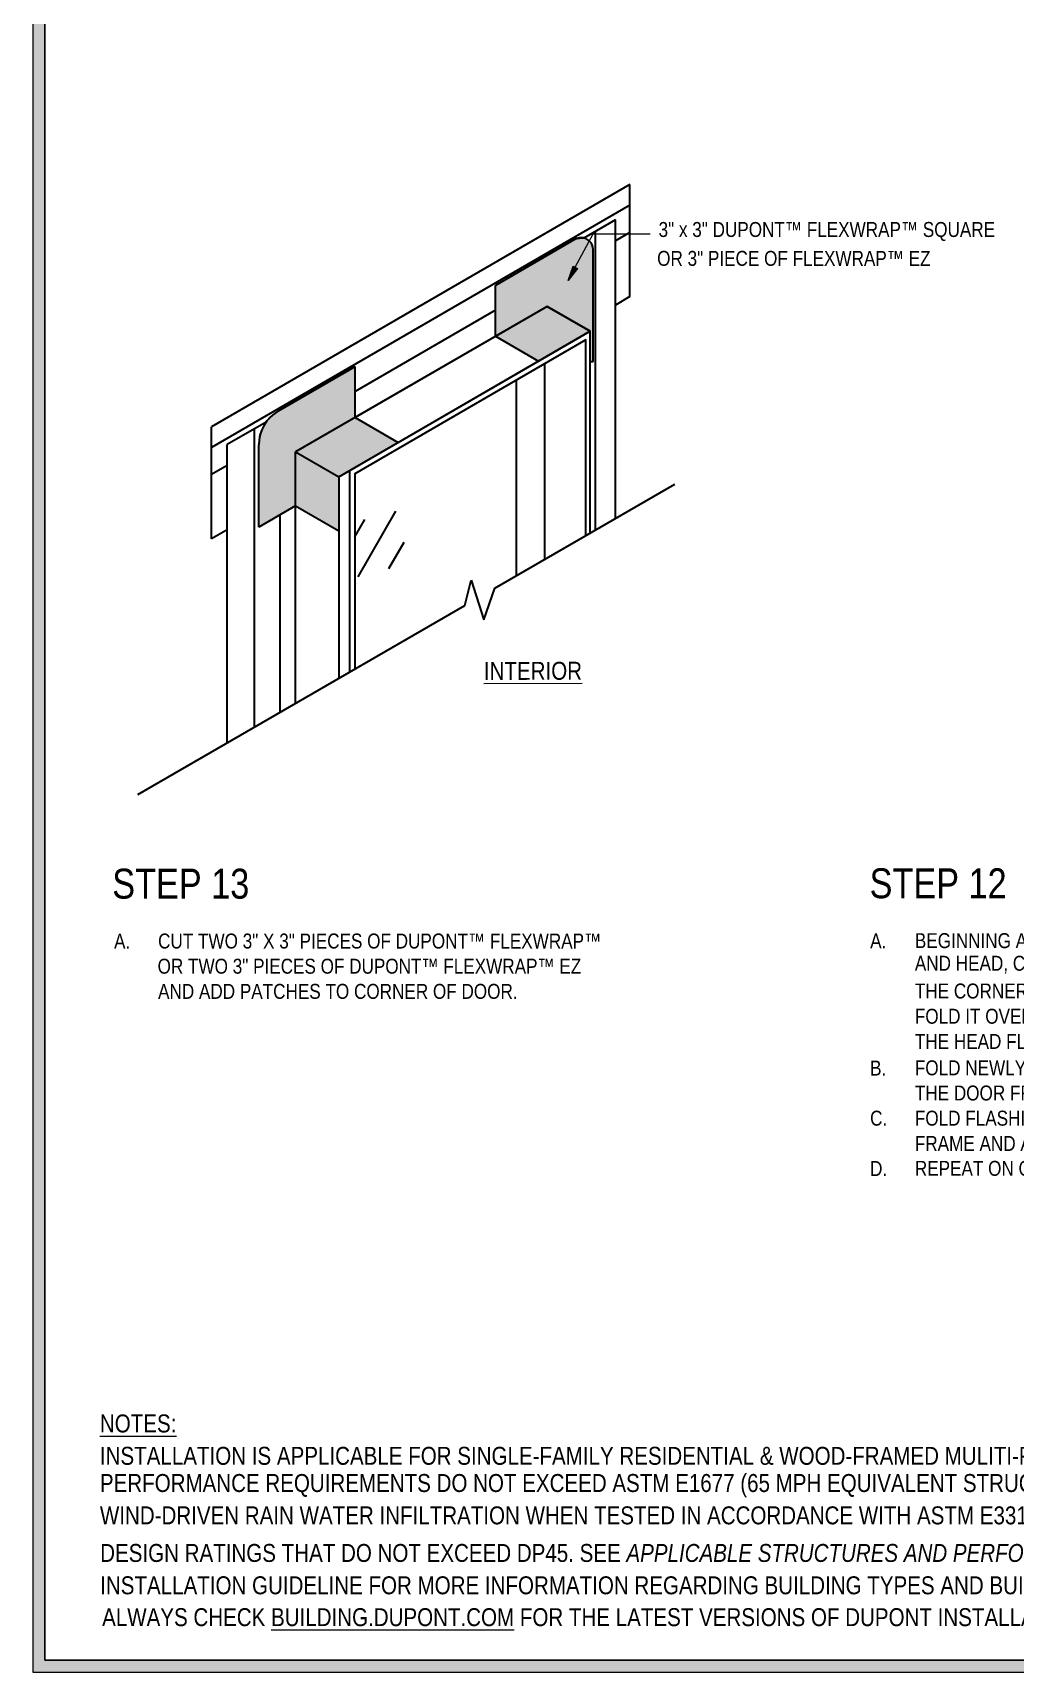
# Model space of a CAD drawing. Header units: inches. Extents: x -20.8 to 74.7, y -53.7 to 19.1.
# Drawn here: x -20.82 to -10.55, y -53.75 to -36.62 of the extents above; entities that cross this region are included whole.
import ezdxf

# ---------------------------------------------------------------- set-up
doc = ezdxf.new("R2010")
doc.units = ezdxf.units.IN
doc.header["$MEASUREMENT"] = 0
for name, color, linetype, lineweight in [('.ATI-DETAIL', 7, 'Continuous', 0), ('.ATI-HATCH', 7, 'Continuous', 0), ('.ATI-TEXT', 7, 'Continuous', 0), ('G-ANNO-TTLB', 7, 'Continuous', 0), ('TYVEK', 7, 'Continuous', 0)]:
    doc.layers.add(name, color=color, linetype=linetype, lineweight=lineweight)

# ---------------------------------------------------------------- blocks, each defined once
blk = doc.blocks.new('Block_639')
at = {"layer": '.ATI-TEXT', "char_height": 0.2, "attachment_point": 7}
for s, insert in [('\\C18;\\c0;\\FArial Narrow|b0|i0|c1;\\H0.156250;\\W1.000000;A.', (-19.967, -46.189)), ('\\C18;\\c0;\\FArial Narrow|b0|i0|c1;\\H0.156250;\\W1.000000;CUT TWO 3" X 3" PIECES OF DUPONT™ FLEXWRAP™', (-19.507, -46.189)), ('\\C18;\\c0;\\FArial Narrow|b0|i0|c1;\\H0.156250;\\W1.000000;OR TWO 3" PIECES OF DUPONT™ FLEXWRAP™ EZ', (-19.512, -46.452)), ('\\C18;\\c0;\\FArial Narrow|b0|i0|c1;\\H0.156250;\\W1.000000;AND ADD PATCHES TO CORNER OF DOOR.   ', (-19.507, -46.715))]:
    blk.add_mtext(s, dxfattribs=dict(at, insert=insert))
blk = doc.blocks.new('Block_640')
at = {"layer": '.ATI-TEXT', "char_height": 0.2, "attachment_point": 7}
for s, insert in [('\\C18;\\c0;\\FArial Narrow|b0|i0|c1;\\H0.156250;\\W1.000000;A.', (-12.063, -46.185)), ('\\C18;\\c0;\\FArial Narrow|b0|i0|c1;\\H0.156250;\\W1.000000;BEGINNING AT THE JUNCTION OF THE JAMB', (-11.596, -46.185)), ('\\C18;\\c0;\\FArial Narrow|b0|i0|c1;\\H0.156250;\\W1.000000;AND HEAD, CUT THE VERSAFLANGE™ ALONG', (-11.596, -46.448)), ('\\C18;\\c0;\\FArial Narrow|b0|i0|c1;\\H0.156250;\\W1.000000;THE CORNERS AT A 45 DEGREE ANGLE AND', (-11.596, -46.711)), ('\\C18;\\c0;\\FArial Narrow|b0|i0|c1;\\H0.156250;\\W1.000000;FOLD IT OVER FLAT TO ADHERE IT AGAINST', (-11.596, -46.975)), ('\\C18;\\c0;\\FArial Narrow|b0|i0|c1;\\H0.156250;\\W1.000000;THE HEAD FLASHING.', (-11.596, -47.238)), ('\\C18;\\c0;\\FArial Narrow|b0|i0|c1;\\H0.156250;\\W1.000000;B.', (-12.064, -47.514)), ('\\C18;\\c0;\\FArial Narrow|b0|i0|c1;\\H0.156250;\\W1.000000;FOLD NEWLY CREATED FLAP PARALLEL TO', (-11.596, -47.514)), ('\\C18;\\c0;\\FArial Narrow|b0|i0|c1;\\H0.156250;\\W1.000000;THE DOOR FRAME.', (-11.596, -47.777)), ('\\C18;\\c0;\\FArial Narrow|b0|i0|c1;\\H0.156250;\\W1.000000;C.', (-12.064, -48.04)), ('\\C18;\\c0;\\FArial Narrow|b0|i0|c1;\\H0.156250;\\W1.000000;FOLD FLASHING FLAPS TO THE DOOR', (-11.596, -48.04)), ('\\C18;\\c0;\\FArial Narrow|b0|i0|c1;\\H0.156250;\\W1.000000;FRAME AND ADHERE.', (-11.596, -48.302)), ('\\C18;\\c0;\\FArial Narrow|b0|i0|c1;\\H0.156250;\\W1.000000;D.', (-12.064, -48.564)), ('\\C18;\\c0;\\FArial Narrow|b0|i0|c1;\\H0.156250;\\W1.000000;REPEAT ON OPPOSITE JAMB.', (-11.596, -48.564))]:
    blk.add_mtext(s, dxfattribs=dict(at, insert=insert))
blk = doc.blocks.new('Block_645')
at = {"layer": '.ATI-TEXT', "char_height": 0.2, "attachment_point": 7}
for s, insert in [('\\C18;\\c0;\\FArial Narrow|b0|i0|c1;\\H0.156250;\\W1.000000;3" x 3" DUPONT™ FLEXWRAP™ SQUARE', (-14.275, -38.795)), ('\\C18;\\c0;\\FArial Narrow|b0|i0|c1;\\H0.156250;\\W1.000000;OR 3" PIECE OF FLEXWRAP™ EZ', (-14.29, -39.056))]:
    blk.add_mtext(s, dxfattribs=dict(at, insert=insert))
blk = doc.blocks.new('Block_644')
at = {"layer": '.ATI-TEXT', "true_color": 0x000000, "transparency": 33554687}
h = blk.add_hatch(color=18, dxfattribs=at)
h.dxf.hatch_style = 2
h.paths.add_polyline_path([(-15.123, -39.08), (-15.22, -39.206), (-15.169, -39.056)])
at = {"layer": '.ATI-TEXT', "color": 18, "lineweight": 0, "true_color": 0x000000}
for p, q in [((-15.146, -39.068), (-14.96, -38.72)), ((-14.96, -38.72), (-14.362, -38.72))]:
    blk.add_line(p, q, dxfattribs=at)
at = {"layer": '.ATI-TEXT'}
blk.add_lwpolyline([(-15.123, -39.08), (-15.22, -39.206), (-15.169, -39.056), (-15.169, -39.056)], close=True, dxfattribs=at)
blk.add_blockref('Block_645', (0, 0), dxfattribs=at)
blk = doc.blocks.new('Block_658')
at = {"layer": '.ATI-TEXT', "char_height": 0.2, "attachment_point": 7}
for s, insert in [('\\L\\C18;\\c0;\\FArial Narrow|b0|i0|c1;\\H0.187500;\\W1.000000;NOTES:\\l', (-20.115, -51.246)), ('\\C18;\\c0;\\FArial Narrow|b0|i0|c1;\\H0.187500;\\W1.000000;INSTALLATION IS APPLICABLE FOR SINGLE-FAMILY RESIDENTIAL & WOOD-FRAMED MULITI-FAMILY AND LIGHT COMMERCIAL BUILDINGS WHEN ', (-20.115, -51.584)), ('\\C18;\\c0;\\FArial Narrow|b0|i0|c1;\\H0.187500;\\W1.000000;PERFORMANCE REQUIREMENTS DO NOT EXCEED ASTM E1677 (65 MPH EQUIVALENT STRUCTURAL LOAD AND 50 MPH (6.24 PSF) EQUIVALENT', (-20.115, -51.922)), ('\\C18;\\c0;\\FArial Narrow|b0|i0|c1;\\H0.187500;\\W1.000000;WIND-DRIVEN RAIN WATER INFILTRATION WHEN TESTED IN ACCORDANCE WITH ASTM E331, ASTM E1105, OR SIMILAR), AND WINDOW/DOOR', (-20.115, -52.26)), ('\\C18;\\c0;\\FArial Narrow|b0|i0|c1;\\H0.187500;\\W1.000000;DESIGN RATINGS THAT DO NOT EXCEED DP45. SEE \\FArial Narrow Italic|b0|i1|c1;APPLICABLE STRUCTURES AND PERFORMANCE CRITERIA \\FArial Narrow|b0|i0|c1;IN THE APPLICABLE DUPONT', (-20.112, -52.599)), ('\\C18;\\c0;\\FArial Narrow|b0|i0|c1;\\H0.187500;\\W1.000000;INSTALLATION GUIDELINE FOR MORE INFORMATION REGARDING BUILDING TYPES AND BUILDING ENVELOPE PERFORMANCE.  ', (-20.112, -52.937)), ('\\C18;\\c0;\\FArial Narrow|b0|i0|c1;\\H0.187500;\\W1.000000;ALWAYS CHECK \\L\\C160;\\c16730368;BUILDING.DUPON\\l\\LT\\l\\L.COM\\l\\C18;\\c0; FOR THE LATEST VERSIONS OF DUPONT INSTALLATION GUIDELINES AND OTHER PRODUCT LITERATURE.', (-20.092, -53.27))]:
    blk.add_mtext(s, dxfattribs=dict(at, insert=insert))

msp = doc.modelspace()

# ---------------------------------------------------------------- hatches: boundary and pattern name
at = {"layer": '.ATI-HATCH', "true_color": 0x808080, "transparency": 33554559}
h = msp.add_hatch(color=8, dxfattribs=at)
edge = h.paths.add_edge_path()
edge.add_spline(control_points=[(-14.959, -38.884), (-14.97, -38.796), (-15.015, -38.742), (-15.146, -38.776), (-15.146, -38.776), (-15.98, -39.258), (-15.98, -39.258), (-15.98, -39.258), (-15.98, -39.789), (-15.98, -39.789), (-15.98, -39.789), (-15.441, -39.478), (-15.441, -39.478), (-15.441, -39.478), (-14.991, -39.738), (-14.991, -39.738), (-14.991, -39.738), (-14.991, -40.055), (-14.991, -40.055), (-14.991, -40.055), (-14.959, -40.055), (-14.959, -40.055), (-14.959, -40.055), (-14.959, -38.884), (-14.959, -38.884)], knot_values=[0, 0, 0, 0, 1, 1, 1, 2, 2, 2, 3, 3, 3, 4, 4, 4, 5, 5, 5, 6, 6, 6, 7, 7, 7, 8, 8, 8, 8], degree=3, periodic=0)
at = {"layer": '.ATI-HATCH', "true_color": 0x808080, "transparency": 33554687}
h = msp.add_hatch(color=8, dxfattribs=at)
edge = h.paths.add_edge_path()
edge.add_spline(control_points=[(-16.996, -40.899), (-16.996, -40.899), (-17.447, -40.638), (-17.447, -40.638), (-17.447, -40.638), (-18.069, -40.998), (-18.069, -40.998), (-18.069, -40.998), (-17.619, -41.259), (-17.619, -41.259), (-17.619, -41.259), (-16.996, -40.899), (-16.996, -40.899)], knot_values=[0, 0, 0, 0, 1, 1, 1, 2, 2, 2, 3, 3, 3, 4, 4, 4, 4], degree=3, periodic=0)
edge = h.paths.add_edge_path()
edge.add_spline(control_points=[(-17.619, -41.259), (-17.619, -41.259), (-18.069, -40.998), (-18.069, -40.998), (-18.069, -40.998), (-18.069, -41.563), (-18.069, -41.563), (-18.069, -41.563), (-17.619, -41.824), (-17.619, -41.824), (-17.619, -41.824), (-17.619, -41.259), (-17.619, -41.259)], knot_values=[0, 0, 0, 0, 1, 1, 1, 2, 2, 2, 3, 3, 3, 4, 4, 4, 4], degree=3, periodic=0)
edge.add_line((-17.619, -41.259), (-17.619, -41.259))
edge = h.paths.add_edge_path()
edge.add_spline(control_points=[(-18.069, -40.998), (-18.069, -40.998), (-17.447, -40.638), (-17.447, -40.638), (-17.447, -40.638), (-17.447, -40.104), (-17.447, -40.104), (-17.447, -40.104), (-18.248, -40.568), (-18.248, -40.568), (-18.38, -40.659), (-18.457, -40.775), (-18.454, -40.925), (-18.454, -40.925), (-18.454, -41.786), (-18.454, -41.786), (-18.454, -41.786), (-18.069, -41.563), (-18.069, -41.563), (-18.069, -41.563), (-18.069, -40.998), (-18.069, -40.998)], knot_values=[0, 0, 0, 0, 1, 1, 1, 2, 2, 2, 3, 3, 3, 4, 4, 4, 5, 5, 5, 6, 6, 6, 7, 7, 7, 7], degree=3, periodic=0)
edge.add_line((-18.069, -40.998), (-18.069, -40.998))
edge = h.paths.add_edge_path()
edge.add_spline(control_points=[(-15.441, -39.478), (-15.441, -39.478), (-15.98, -39.789), (-15.98, -39.789), (-15.98, -39.789), (-15.53, -40.05), (-15.53, -40.05), (-15.53, -40.05), (-14.991, -39.738), (-14.991, -39.738), (-14.991, -39.738), (-15.441, -39.478), (-15.441, -39.478)], knot_values=[0, 0, 0, 0, 1, 1, 1, 2, 2, 2, 3, 3, 3, 4, 4, 4, 4], degree=3, periodic=0)
edge.add_line((-15.441, -39.478), (-15.441, -39.478))
at = {"layer": 'G-ANNO-TTLB', "true_color": 0xb9529f, "transparency": 33554687}
h = msp.add_hatch(color=233, dxfattribs=at)
edge = h.paths.add_edge_path()
edge.add_spline(control_points=[(19.883, -53.749), (19.883, -53.749), (-20.817, -53.749), (-20.817, -53.749), (-20.817, -53.749), (-20.817, -19.613), (-20.817, -19.613), (-20.817, -19.613), (19.883, -19.613), (19.883, -19.613), (19.883, -19.613), (19.883, -53.749), (19.883, -53.749)], knot_values=[0, 0, 0, 0, 1, 1, 1, 2, 2, 2, 3, 3, 3, 4, 4, 4, 4], degree=3, periodic=0)
edge = h.paths.add_edge_path()
edge.add_spline(control_points=[(-20.692, -19.738), (-20.692, -19.738), (-20.692, -53.624), (-20.692, -53.624), (-20.692, -53.624), (19.758, -53.624), (19.758, -53.624), (19.758, -53.624), (19.758, -19.738), (19.758, -19.738), (19.758, -19.738), (-20.692, -19.738), (-20.692, -19.738)], knot_values=[0, 0, 0, 0, 1, 1, 1, 2, 2, 2, 3, 3, 3, 4, 4, 4, 4], degree=3, periodic=0)
edge.add_line((-20.692, -19.738), (-20.692, -19.738))

# ---------------------------------------------------------------- linework, layer by layer
at = {"layer": '.ATI-DETAIL', "color": 251, "lineweight": 25, "true_color": 0x5b5b5b}
for p, q in [((-17.417, -42.302), (-17.023, -41.618)), ((-17.45, -41.885), (-17.347, -41.705)), ((-17.094, -42.215), (-16.936, -41.942))]:
    msp.add_line(p, q, dxfattribs=at)
at = {"layer": '.ATI-HATCH'}
for points, knots in [([(-14.959, -38.884), (-14.97, -38.796), (-15.015, -38.742), (-15.146, -38.776), (-15.146, -38.776), (-15.98, -39.258), (-15.98, -39.258), (-15.98, -39.258), (-15.98, -39.789), (-15.98, -39.789), (-15.98, -39.789), (-15.441, -39.478), (-15.441, -39.478), (-15.441, -39.478), (-14.991, -39.738), (-14.991, -39.738), (-14.991, -39.738), (-14.991, -40.055), (-14.991, -40.055), (-14.991, -40.055), (-14.959, -40.055), (-14.959, -40.055), (-14.959, -40.055), (-14.959, -38.884), (-14.959, -38.884)], [0, 0, 0, 0, 1, 1, 1, 2, 2, 2, 3, 3, 3, 4, 4, 4, 5, 5, 5, 6, 6, 6, 7, 7, 7, 8, 8, 8, 8]), ([(-15.441, -39.478), (-15.441, -39.478), (-15.98, -39.789), (-15.98, -39.789), (-15.98, -39.789), (-15.53, -40.05), (-15.53, -40.05), (-15.53, -40.05), (-14.991, -39.738), (-14.991, -39.738), (-14.991, -39.738), (-15.441, -39.478), (-15.441, -39.478)], [0, 0, 0, 0, 1, 1, 1, 2, 2, 2, 3, 3, 3, 4, 4, 4, 4]), ([(-18.069, -40.998), (-18.069, -40.998), (-17.447, -40.638), (-17.447, -40.638), (-17.447, -40.638), (-17.447, -40.104), (-17.447, -40.104), (-17.447, -40.104), (-18.248, -40.568), (-18.248, -40.568), (-18.38, -40.659), (-18.457, -40.775), (-18.454, -40.925), (-18.454, -40.925), (-18.454, -41.786), (-18.454, -41.786), (-18.454, -41.786), (-18.069, -41.563), (-18.069, -41.563), (-18.069, -41.563), (-18.069, -40.998), (-18.069, -40.998)], [0, 0, 0, 0, 1, 1, 1, 2, 2, 2, 3, 3, 3, 4, 4, 4, 5, 5, 5, 6, 6, 6, 7, 7, 7, 7]), ([(-16.996, -40.899), (-16.996, -40.899), (-17.447, -40.638), (-17.447, -40.638), (-17.447, -40.638), (-18.069, -40.998), (-18.069, -40.998), (-18.069, -40.998), (-17.619, -41.259), (-17.619, -41.259), (-17.619, -41.259), (-16.996, -40.899), (-16.996, -40.899)], [0, 0, 0, 0, 1, 1, 1, 2, 2, 2, 3, 3, 3, 4, 4, 4, 4]), ([(-17.619, -41.259), (-17.619, -41.259), (-18.069, -40.998), (-18.069, -40.998), (-18.069, -40.998), (-18.069, -41.563), (-18.069, -41.563), (-18.069, -41.563), (-17.619, -41.824), (-17.619, -41.824), (-17.619, -41.824), (-17.619, -41.259), (-17.619, -41.259)], [0, 0, 0, 0, 1, 1, 1, 2, 2, 2, 3, 3, 3, 4, 4, 4, 4])]:
    msp.add_open_spline(points, degree=3, knots=knots, dxfattribs=at)
at = {"layer": 'G-ANNO-TTLB', "color": 233, "lineweight": 9, "true_color": 0xb9529f}
for p, q in [((-20.817, -19.613), (-20.817, -53.749)), ((-20.692, -19.738), (-20.692, -53.624)), ((-20.692, -53.624), (-20.692, -19.738)), ((-20.817, -53.749), (19.883, -53.749)), ((-20.692, -53.624), (19.758, -53.624)), ((19.758, -53.624), (-20.692, -53.624))]:
    msp.add_line(p, q, dxfattribs=at)
at = {"layer": 'G-ANNO-TTLB'}
for points in [[(19.883, -53.749), (19.883, -53.749), (-20.817, -53.749), (-20.817, -53.749), (-20.817, -53.749), (-20.817, -19.613), (-20.817, -19.613), (-20.817, -19.613), (19.883, -19.613), (19.883, -19.613), (19.883, -19.613), (19.883, -53.749), (19.883, -53.749)], [(-20.692, -19.738), (-20.692, -19.738), (-20.692, -53.624), (-20.692, -53.624), (-20.692, -53.624), (19.758, -53.624), (19.758, -53.624), (19.758, -53.624), (19.758, -19.738), (19.758, -19.738), (19.758, -19.738), (-20.692, -19.738), (-20.692, -19.738)]]:
    msp.add_open_spline(points, degree=3, knots=[0, 0, 0, 0, 1, 1, 1, 2, 2, 2, 3, 3, 3, 4, 4, 4, 4], dxfattribs=at)
at = {"layer": 'TYVEK', "color": 1, "lineweight": 25, "true_color": 0xff0000}
for p, q in [((-14.574, -38.204), (-18.948, -40.735)), ((-14.574, -39.375), (-14.574, -38.204)), ((-14.574, -38.421), (-18.948, -40.952)), ((-14.727, -38.573), (-15.055, -38.763)), ((-14.936, -41.815), (-14.936, -38.694)), ((-14.727, -39.064), (-14.727, -38.573)), ((-14.574, -38.704), (-14.727, -38.792)), ((-14.727, -41.694), (-14.727, -39.064)), ((-14.727, -41.694), (-14.727, -39.064)), ((-15.98, -39.789), (-15.98, -39.258)), ((-14.574, -39.375), (-14.727, -39.463)), ((-15.98, -39.518), (-17.447, -40.366)), ((-15.98, -39.789), (-15.53, -40.05)), ((-14.959, -40.055), (-14.991, -40.055)), ((-18.248, -40.568), (-17.447, -40.104)), ((-17.447, -40.638), (-17.447, -40.104)), ((-18.948, -41.907), (-18.948, -40.735)), ((-18.377, -40.686), (-18.784, -40.921)), ((-18.499, -40.975), (-18.499, -40.756)), ((-17.447, -40.638), (-16.996, -40.899)), ((-18.784, -41.812), (-18.784, -40.921)), ((-18.454, -41.786), (-18.454, -40.925)), ((-18.499, -43.872), (-18.499, -40.975)), ((-18.069, -43.624), (-18.069, -40.998)), ((-18.069, -43.624), (-18.069, -40.998)), ((-18.069, -40.998), (-17.619, -41.259)), ((-18.784, -41.141), (-18.948, -41.235)), ((-17.619, -41.259), (-17.619, -43.364)), ((-15.988, -42.422), (-14.105, -41.335)), ((-18.069, -41.563), (-18.454, -41.786)), ((-18.069, -41.563), (-17.619, -41.824)), ((-18.231, -43.717), (-18.231, -41.657)), ((-18.784, -41.812), (-18.948, -41.907)), ((-18.784, -44.037), (-18.784, -41.812)), ((-16.299, -42.602), (-16.233, -42.338)), ((-16.233, -42.338), (-16.1, -42.752)), ((-16.1, -42.752), (-15.988, -42.422)), ((-19.719, -44.576), (-16.299, -42.602))]:
    msp.add_line(p, q, dxfattribs=at)
at = {"layer": 'TYVEK', "color": 3, "lineweight": 25, "true_color": 0x00ff00}
for p, q in [((-15.441, -39.478), (-17.447, -40.638)), ((-15.441, -39.478), (-14.991, -39.738)), ((-15.465, -42.12), (-15.465, -40.078)), ((-15.76, -42.291), (-15.76, -40.248)), ((-18.069, -43.624), (-18.069, -40.998))]:
    msp.add_line(p, q, dxfattribs=at)
at = {"layer": 'TYVEK', "color": 1, "lineweight": 25, "true_color": 0xff0000}
msp.add_lwpolyline([(-18.069, -40.998), (-17.619, -41.259), (-14.991, -39.738), (-15.441, -39.478)], close=True, dxfattribs=at)
msp.add_lwpolyline([(-16.996, -40.899), (-14.991, -39.738), (-15.441, -39.478), (-17.447, -40.638)], dxfattribs=at)
at = {"layer": 'TYVEK', "color": 3, "lineweight": 25, "true_color": 0x00ff00}
for points in [[(-14.991, -41.847), (-14.991, -39.738), (-17.506, -41.194), (-17.506, -43.299)], [(-15.034, -41.871), (-15.034, -39.828), (-17.45, -41.227), (-17.45, -43.266)]]:
    msp.add_lwpolyline(points, dxfattribs=at)
at = {"layer": 'TYVEK', "color": 1, "lineweight": 25, "true_color": 0xff0000}
msp.add_open_spline([(-14.959, -40.055), (-14.959, -40.055), (-14.959, -38.884), (-14.959, -38.884), (-14.959, -38.815), (-15.015, -38.759), (-15.084, -38.759), (-15.106, -38.759), (-15.127, -38.765), (-15.146, -38.776), (-15.146, -38.776), (-15.98, -39.258), (-15.98, -39.258)], degree=3, knots=[0, 0, 0, 0, 1, 1, 1, 2, 2, 2, 3, 3, 3, 4, 4, 4, 4], dxfattribs=at)
msp.add_open_spline([(-18.248, -40.568), (-18.376, -40.642), (-18.454, -40.778), (-18.454, -40.925)], degree=3, dxfattribs=at)

# ---------------------------------------------------------------- block references
at = {"layer": '.ATI-TEXT'}
for name in ['Block_644', 'Block_639', 'Block_640', 'Block_658']:
    msp.add_blockref(name, (0, 0), dxfattribs=at)

# ---------------------------------------------------------------- texts
at = {"layer": '.ATI-TEXT', "insert": (-16.101, -43.383), "char_height": 0.2, "attachment_point": 7, "rotation": 0.1123}
msp.add_mtext('\\L\\C18;\\c0;\\FArial Narrow|b0|i0|c1;\\H0.187500;\\W1.000002;INTERIOR\\l', dxfattribs=at)
at = {"layer": '.ATI-TEXT', "char_height": 0.2, "attachment_point": 7}
for s, insert in [('\\C18;\\c0;\\FArial Narrow|b0|i0|c1;\\H0.312500;\\W1.000000;STEP 13', (-19.986, -45.67)), ('\\C18;\\c0;\\FArial Narrow|b0|i0|c1;\\H0.312500;\\W1.000000;STEP 12', (-12.069, -45.666))]:
    msp.add_mtext(s, dxfattribs=dict(at, insert=insert))

doc.saveas('drawing.dxf')
